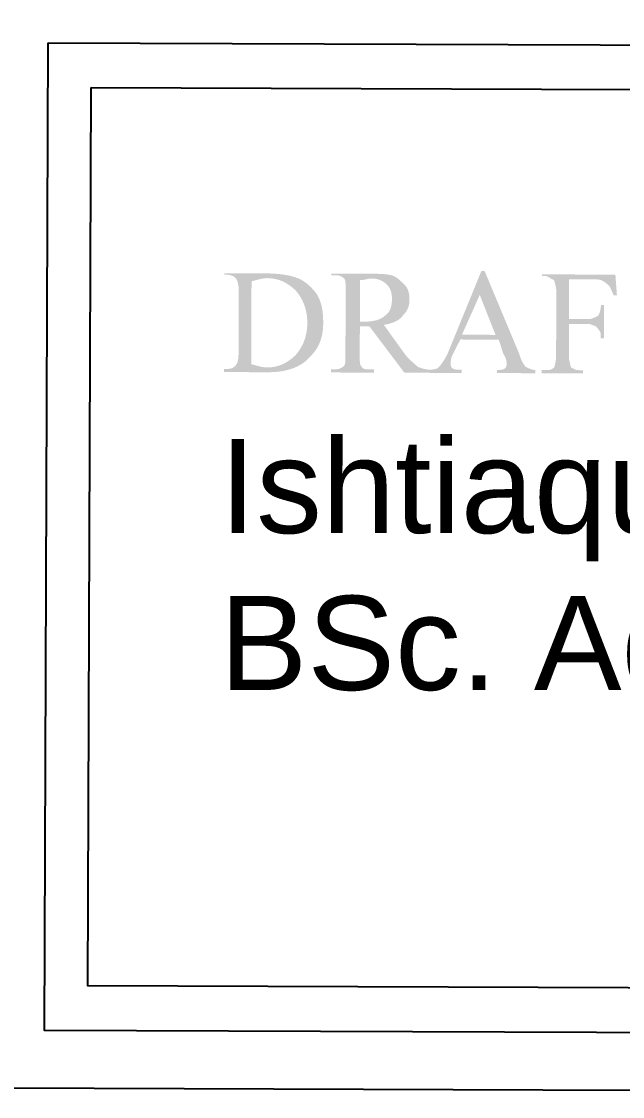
# Model space of a CAD drawing. Header units: millimetres. Extents: x -125 to 146, y -26 to 163.
# Drawn here: x 90.24 to 106.2, y -26.5 to 2.07 of the extents above; entities that cross this region are included whole.
import ezdxf
from ezdxf.xclip import XClip

# ---------------------------------------------------------------- set-up
doc = ezdxf.new("R2010")
doc.units = ezdxf.units.MM
doc.header["$MEASUREMENT"] = 0
doc.header["$XCLIPFRAME"] = 0
doc.layers.get('0').update_dxf_attribs({"color": 255, "linetype": 'CONTINUOUS'})
doc.layers.add('Layer1', color=7, linetype='CONTINUOUS')
doc.styles.add('20CCC60', font='arial.ttf')

# ---------------------------------------------------------------- blocks, each defined once
blk = doc.blocks.new('MF3276_2')
at = {"color": 7, "linetype": 'Continuous', "lineweight": 25, "true_color": 0x000007}
blk.add_lwpolyline([(11.099, 269.319), (11.099, -7.784), (199.197, -7.784), (199.197, 269.319)], close=True, dxfattribs=at)
blk = doc.blocks.new('MF13453_14')
at = {"color": 7, "linetype": 'Continuous', "lineweight": 25, "true_color": 0x000007}
blk.add_lwpolyline([(38.873, 53.755), (38.873, -5.961), (12.626, -5.961), (12.626, 53.755)], close=True, dxfattribs=at)
blk = doc.blocks.new('MF13470_15')
at = {"color": 7, "linetype": 'Continuous', "lineweight": 25, "true_color": 0x000007}
blk.add_lwpolyline([(37.685, 52.612), (37.685, -4.776), (13.814, -4.776), (13.814, 52.612)], close=True, dxfattribs=at)

msp = doc.modelspace()

# ---------------------------------------------------------------- hatches: boundary and pattern name
at = {"true_color": 0x000007}
h = msp.add_hatch(color=7, dxfattribs=at)
h.paths.add_polyline_path([(102.908, -6.387), (101.89, -6.383), (101.677, -6.806), (101.671, -6.816), (101.667, -6.827), (101.662, -6.837), (101.659, -6.848), (101.655, -6.858), (101.652, -6.868), (101.649, -6.879), (101.646, -6.889), (101.644, -6.899), (101.642, -6.908), (101.641, -6.918), (101.639, -6.927), (101.638, -6.936), (101.637, -6.945), (101.636, -6.954), (101.635, -6.962), (101.635, -6.97), (101.634, -6.978), (101.634, -6.986), (101.634, -6.993), (101.634, -6.999), (101.633, -7.006), (101.633, -7.012), (101.633, -7.017), (101.633, -7.022), (101.633, -7.028), (101.633, -7.033), (101.634, -7.038), (101.634, -7.044), (101.634, -7.049), (101.634, -7.054), (101.635, -7.059), (101.635, -7.065), (101.636, -7.07), (101.637, -7.075), (101.638, -7.081), (101.64, -7.086), (101.642, -7.091), (101.643, -7.097), (101.646, -7.102), (101.648, -7.107), (101.651, -7.112), (101.654, -7.118), (101.658, -7.123), (101.661, -7.128), (101.666, -7.134), (101.67, -7.139), (101.675, -7.144), (101.681, -7.149), (101.687, -7.154), (101.693, -7.158), (101.7, -7.162), (101.707, -7.166), (101.715, -7.169), (101.723, -7.172), (101.732, -7.174), (101.741, -7.177), (101.75, -7.178), (101.76, -7.18), (101.77, -7.182), (101.781, -7.183), (101.792, -7.184), (101.804, -7.185), (101.816, -7.186), (101.829, -7.186), (101.842, -7.187), (101.855, -7.187), (101.869, -7.187), (101.883, -7.187), (101.898, -7.187), (101.913, -7.187), (101.929, -7.188), (101.929, -7.272), (101.082, -7.269), (101.082, -7.184), (101.098, -7.184), (101.113, -7.184), (101.128, -7.183), (101.142, -7.182), (101.156, -7.18), (101.169, -7.178), (101.182, -7.176), (101.194, -7.174), (101.205, -7.171), (101.216, -7.169), (101.226, -7.166), (101.236, -7.164), (101.245, -7.161), (101.253, -7.159), (101.261, -7.156), (101.268, -7.154), (101.274, -7.151), (101.279, -7.149), (101.284, -7.148), (101.287, -7.146), (101.29, -7.145), (101.293, -7.144), (101.294, -7.143), (101.294, -7.143), (101.305, -7.132), (101.316, -7.121), (101.326, -7.109), (101.337, -7.097), (101.347, -7.085), (101.358, -7.072), (101.369, -7.058), (101.379, -7.044), (101.39, -7.03), (101.401, -7.015), (101.411, -7), (101.422, -6.985), (101.433, -6.969), (101.443, -6.952), (101.454, -6.935), (101.464, -6.918), (101.475, -6.9), (101.486, -6.882), (101.496, -6.863), (101.507, -6.844), (101.518, -6.824), (101.528, -6.804), (101.539, -6.784), (101.55, -6.763), (102.449, -4.562), (102.534, -4.562), (103.457, -6.77), (103.463, -6.791), (103.469, -6.811), (103.475, -6.831), (103.481, -6.851), (103.488, -6.87), (103.495, -6.888), (103.503, -6.906), (103.51, -6.924), (103.518, -6.94), (103.525, -6.957), (103.533, -6.972), (103.541, -6.987), (103.549, -7.001), (103.557, -7.015), (103.565, -7.028), (103.572, -7.04), (103.58, -7.051), (103.587, -7.062), (103.594, -7.072), (103.601, -7.081), (103.608, -7.089), (103.614, -7.097), (103.62, -7.103), (103.625, -7.109), (103.636, -7.114), (103.647, -7.12), (103.657, -7.125), (103.668, -7.13), (103.678, -7.135), (103.689, -7.14), (103.699, -7.145), (103.71, -7.15), (103.72, -7.155), (103.731, -7.159), (103.742, -7.164), (103.752, -7.168), (103.763, -7.172), (103.773, -7.175), (103.784, -7.179), (103.794, -7.182), (103.805, -7.185), (103.816, -7.187), (103.826, -7.189), (103.837, -7.191), (103.847, -7.193), (103.858, -7.194), (103.868, -7.195), (103.879, -7.195), (103.879, -7.279), (102.863, -7.276), (102.863, -7.191), (102.874, -7.191), (102.884, -7.191), (102.895, -7.191), (102.905, -7.191), (102.916, -7.191), (102.926, -7.191), (102.936, -7.19), (102.946, -7.19), (102.956, -7.189), (102.966, -7.188), (102.975, -7.187), (102.985, -7.186), (102.994, -7.185), (103.003, -7.183), (103.012, -7.181), (103.02, -7.179), (103.028, -7.177), (103.036, -7.174), (103.043, -7.171), (103.05, -7.167), (103.057, -7.163), (103.063, -7.159), (103.069, -7.155), (103.075, -7.149), (103.08, -7.144), (103.085, -7.139), (103.089, -7.134), (103.093, -7.128), (103.096, -7.123), (103.099, -7.118), (103.102, -7.113), (103.105, -7.107), (103.107, -7.102), (103.109, -7.097), (103.111, -7.091), (103.112, -7.086), (103.113, -7.081), (103.114, -7.076), (103.115, -7.07), (103.116, -7.065), (103.117, -7.06), (103.117, -7.054), (103.117, -7.049), (103.117, -7.044), (103.118, -7.038), (103.118, -7.033), (103.118, -7.028), (103.118, -7.023), (103.118, -7.017), (103.118, -7.011), (103.118, -7.005), (103.117, -6.998), (103.117, -6.991), (103.117, -6.983), (103.116, -6.975), (103.115, -6.966), (103.113, -6.957), (103.112, -6.948), (103.11, -6.938), (103.107, -6.927), (103.105, -6.917), (103.101, -6.905), (103.098, -6.894), (103.093, -6.881), (103.088, -6.869), (103.083, -6.856), (103.076, -6.842), (103.069, -6.828), (103.062, -6.814), (103.053, -6.799), (103.044, -6.784), (103.034, -6.768)])
h.paths.add_polyline_path([(102.824, -6.26), (102.405, -5.197), (101.933, -6.256)])
h = msp.add_hatch(color=7, dxfattribs=at)
h.paths.add_polyline_path([(95.616, -7.249), (95.616, -7.164), (95.701, -7.165), (95.716, -7.164), (95.731, -7.164), (95.745, -7.163), (95.758, -7.161), (95.77, -7.16), (95.782, -7.158), (95.793, -7.155), (95.803, -7.152), (95.813, -7.149), (95.822, -7.146), (95.83, -7.142), (95.839, -7.139), (95.846, -7.135), (95.854, -7.13), (95.861, -7.126), (95.867, -7.121), (95.874, -7.116), (95.88, -7.112), (95.886, -7.107), (95.891, -7.102), (95.897, -7.096), (95.902, -7.091), (95.908, -7.086), (95.913, -7.081), (95.918, -7.075), (95.923, -7.069), (95.929, -7.063), (95.934, -7.056), (95.939, -7.048), (95.944, -7.04), (95.949, -7.032), (95.954, -7.023), (95.958, -7.013), (95.963, -7.003), (95.967, -6.992), (95.971, -6.98), (95.975, -6.968), (95.979, -6.955), (95.982, -6.942), (95.986, -6.927), (95.988, -6.912), (95.991, -6.896), (95.993, -6.88), (95.995, -6.862), (95.996, -6.844), (95.998, -6.825), (95.998, -6.805), (95.999, -6.785), (96.005, -5.089), (96.005, -5.068), (96.004, -5.047), (96.003, -5.027), (96.002, -5.008), (96, -4.989), (95.998, -4.97), (95.996, -4.952), (95.993, -4.935), (95.99, -4.918), (95.987, -4.902), (95.983, -4.886), (95.979, -4.872), (95.975, -4.857), (95.971, -4.844), (95.967, -4.831), (95.962, -4.819), (95.957, -4.807), (95.952, -4.797), (95.947, -4.787), (95.942, -4.778), (95.937, -4.769), (95.932, -4.762), (95.927, -4.755), (95.921, -4.75), (95.916, -4.744), (95.91, -4.739), (95.904, -4.734), (95.897, -4.729), (95.89, -4.723), (95.883, -4.718), (95.875, -4.714), (95.867, -4.709), (95.858, -4.704), (95.85, -4.7), (95.841, -4.695), (95.832, -4.691), (95.822, -4.687), (95.813, -4.684), (95.803, -4.68), (95.793, -4.677), (95.783, -4.674), (95.773, -4.672), (95.763, -4.67), (95.752, -4.668), (95.742, -4.666), (95.731, -4.665), (95.721, -4.664), (95.71, -4.664), (95.625, -4.664), (95.626, -4.622), (96.684, -4.625), (96.731, -4.626), (96.777, -4.627), (96.823, -4.628), (96.867, -4.63), (96.911, -4.632), (96.954, -4.634), (96.996, -4.637), (97.037, -4.641), (97.077, -4.645), (97.116, -4.649), (97.155, -4.654), (97.192, -4.659), (97.229, -4.665), (97.265, -4.671), (97.3, -4.677), (97.334, -4.684), (97.367, -4.692), (97.399, -4.7), (97.431, -4.708), (97.461, -4.717), (97.491, -4.726), (97.52, -4.735), (97.548, -4.745), (97.575, -4.756), (97.601, -4.767), (97.627, -4.779), (97.652, -4.792), (97.677, -4.805), (97.702, -4.819), (97.726, -4.834), (97.749, -4.85), (97.772, -4.866), (97.795, -4.883), (97.817, -4.9), (97.839, -4.918), (97.86, -4.937), (97.881, -4.956), (97.901, -4.975), (97.921, -4.994), (97.941, -5.014), (97.96, -5.034), (97.979, -5.055), (97.997, -5.076), (98.015, -5.096), (98.032, -5.117), (98.049, -5.139), (98.066, -5.16), (98.082, -5.181), (98.097, -5.208), (98.111, -5.235), (98.125, -5.263), (98.138, -5.291), (98.15, -5.319), (98.161, -5.348), (98.171, -5.377), (98.181, -5.407), (98.19, -5.438), (98.198, -5.468), (98.206, -5.499), (98.213, -5.531), (98.219, -5.563), (98.224, -5.596), (98.229, -5.629), (98.233, -5.662), (98.237, -5.696), (98.24, -5.73), (98.243, -5.765), (98.245, -5.8), (98.246, -5.836), (98.247, -5.872), (98.248, -5.909), (98.248, -5.946), (98.247, -5.988), (98.246, -6.03), (98.243, -6.071), (98.24, -6.112), (98.235, -6.152), (98.23, -6.192), (98.223, -6.232), (98.215, -6.271), (98.207, -6.309), (98.196, -6.347), (98.185, -6.385), (98.172, -6.422), (98.158, -6.459), (98.143, -6.495), (98.126, -6.531), (98.108, -6.567), (98.088, -6.602), (98.067, -6.636), (98.044, -6.67), (98.02, -6.704), (97.994, -6.737), (97.966, -6.77), (97.937, -6.802), (97.906, -6.834), (97.874, -6.87), (97.84, -6.904), (97.804, -6.937), (97.768, -6.968), (97.73, -6.997), (97.691, -7.024), (97.65, -7.05), (97.608, -7.074), (97.565, -7.097), (97.52, -7.118), (97.475, -7.137), (97.427, -7.155), (97.379, -7.171), (97.329, -7.186), (97.278, -7.199), (97.225, -7.211), (97.172, -7.221), (97.117, -7.23), (97.06, -7.237), (97.003, -7.243), (96.944, -7.248), (96.883, -7.251), (96.822, -7.253), (96.759, -7.253)])
h.paths.add_polyline_path([(96.336, -7.04), (96.357, -7.045), (96.378, -7.051), (96.398, -7.056), (96.418, -7.061), (96.437, -7.066), (96.456, -7.071), (96.475, -7.076), (96.493, -7.081), (96.511, -7.086), (96.529, -7.09), (96.546, -7.095), (96.564, -7.099), (96.581, -7.103), (96.598, -7.107), (96.614, -7.11), (96.631, -7.113), (96.647, -7.116), (96.663, -7.118), (96.68, -7.121), (96.696, -7.123), (96.712, -7.124), (96.728, -7.125), (96.743, -7.126), (96.759, -7.126), (96.796, -7.126), (96.833, -7.124), (96.869, -7.121), (96.904, -7.116), (96.939, -7.111), (96.974, -7.104), (97.008, -7.096), (97.042, -7.086), (97.075, -7.076), (97.108, -7.064), (97.14, -7.052), (97.172, -7.038), (97.204, -7.023), (97.235, -7.007), (97.266, -6.989), (97.296, -6.971), (97.326, -6.952), (97.355, -6.932), (97.384, -6.911), (97.413, -6.888), (97.441, -6.865), (97.469, -6.841), (97.496, -6.816), (97.523, -6.79), (97.544, -6.764), (97.565, -6.737), (97.585, -6.709), (97.605, -6.681), (97.624, -6.652), (97.642, -6.623), (97.66, -6.593), (97.677, -6.562), (97.694, -6.53), (97.709, -6.498), (97.724, -6.465), (97.738, -6.431), (97.751, -6.396), (97.763, -6.361), (97.774, -6.324), (97.784, -6.286), (97.793, -6.248), (97.801, -6.208), (97.808, -6.167), (97.814, -6.125), (97.818, -6.082), (97.822, -6.037), (97.824, -5.992), (97.825, -5.945), (97.824, -5.897), (97.822, -5.851), (97.819, -5.807), (97.815, -5.763), (97.81, -5.721), (97.803, -5.68), (97.795, -5.64), (97.787, -5.601), (97.777, -5.563), (97.766, -5.526), (97.754, -5.49), (97.742, -5.455), (97.728, -5.421), (97.713, -5.388), (97.698, -5.356), (97.682, -5.324), (97.665, -5.293), (97.648, -5.263), (97.629, -5.233), (97.61, -5.204), (97.591, -5.176), (97.571, -5.148), (97.55, -5.121), (97.529, -5.094), (97.502, -5.068), (97.475, -5.043), (97.448, -5.019), (97.42, -4.995), (97.392, -4.973), (97.363, -4.951), (97.333, -4.931), (97.304, -4.912), (97.274, -4.893), (97.243, -4.876), (97.212, -4.86), (97.181, -4.844), (97.149, -4.83), (97.116, -4.817), (97.083, -4.805), (97.05, -4.795), (97.016, -4.785), (96.982, -4.777), (96.948, -4.77), (96.913, -4.764), (96.877, -4.759), (96.841, -4.756), (96.805, -4.754), (96.768, -4.753), (96.752, -4.753), (96.736, -4.754), (96.72, -4.755), (96.704, -4.756), (96.688, -4.758), (96.672, -4.76), (96.656, -4.762), (96.64, -4.765), (96.623, -4.768), (96.606, -4.771), (96.589, -4.775), (96.572, -4.779), (96.555, -4.783), (96.537, -4.787), (96.52, -4.791), (96.501, -4.796), (96.483, -4.8), (96.464, -4.805), (96.445, -4.81), (96.426, -4.815), (96.406, -4.82), (96.386, -4.825), (96.365, -4.831), (96.344, -4.836)])
h = msp.add_hatch(color=7, dxfattribs=at)
h.paths.add_polyline_path([(101.082, -7.269), (100.405, -7.267), (99.475, -6.035), (99.47, -6.035), (99.465, -6.035), (99.46, -6.035), (99.454, -6.035), (99.449, -6.035), (99.444, -6.035), (99.438, -6.035), (99.433, -6.035), (99.428, -6.035), (99.422, -6.035), (99.417, -6.035), (99.412, -6.035), (99.407, -6.035), (99.401, -6.035), (99.396, -6.035), (99.391, -6.035), (99.385, -6.035), (99.38, -6.035), (99.375, -6.035), (99.37, -6.035), (99.364, -6.035), (99.359, -6.035), (99.354, -6.035), (99.348, -6.035), (99.343, -6.035), (99.339, -6.035), (99.334, -6.035), (99.33, -6.035), (99.327, -6.035), (99.323, -6.035), (99.32, -6.035), (99.317, -6.035), (99.314, -6.035), (99.311, -6.035), (99.309, -6.035), (99.306, -6.035), (99.303, -6.035), (99.301, -6.035), (99.298, -6.035), (99.295, -6.035), (99.292, -6.035), (99.289, -6.035), (99.285, -6.035), (99.282, -6.035), (99.278, -6.035), (99.273, -6.035), (99.269, -6.035), (99.264, -6.035), (99.264, -6.035), (99.263, -6.035), (99.262, -6.035), (99.261, -6.035), (99.259, -6.035), (99.257, -6.035), (99.255, -6.035), (99.253, -6.035), (99.25, -6.035), (99.248, -6.035), (99.245, -6.035), (99.243, -6.035), (99.24, -6.035), (99.237, -6.035), (99.235, -6.035), (99.232, -6.035), (99.23, -6.035), (99.228, -6.035), (99.226, -6.035), (99.225, -6.035), (99.223, -6.035), (99.222, -6.035), (99.222, -6.035), (99.221, -6.035), (99.219, -6.797), (99.219, -6.817), (99.218, -6.837), (99.218, -6.856), (99.218, -6.874), (99.219, -6.892), (99.219, -6.908), (99.219, -6.924), (99.22, -6.939), (99.22, -6.954), (99.221, -6.967), (99.222, -6.98), (99.223, -6.992), (99.225, -7.004), (99.226, -7.015), (99.228, -7.025), (99.23, -7.035), (99.233, -7.044), (99.235, -7.053), (99.239, -7.061), (99.242, -7.068), (99.246, -7.075), (99.25, -7.081), (99.255, -7.087), (99.26, -7.093), (99.265, -7.103), (99.271, -7.113), (99.277, -7.121), (99.284, -7.129), (99.291, -7.136), (99.299, -7.142), (99.306, -7.148), (99.314, -7.153), (99.323, -7.157), (99.331, -7.161), (99.34, -7.165), (99.349, -7.167), (99.359, -7.17), (99.368, -7.172), (99.378, -7.174), (99.388, -7.175), (99.398, -7.176), (99.408, -7.177), (99.419, -7.178), (99.429, -7.178), (99.439, -7.178), (99.45, -7.178), (99.461, -7.178), (99.471, -7.178), (99.598, -7.179), (99.598, -7.264), (98.455, -7.259), (98.455, -7.175), (98.582, -7.175), (98.593, -7.175), (98.603, -7.174), (98.614, -7.173), (98.624, -7.172), (98.635, -7.17), (98.645, -7.168), (98.655, -7.166), (98.665, -7.163), (98.675, -7.16), (98.685, -7.157), (98.695, -7.153), (98.704, -7.149), (98.713, -7.145), (98.722, -7.141), (98.731, -7.136), (98.739, -7.132), (98.747, -7.127), (98.755, -7.122), (98.762, -7.117), (98.77, -7.112), (98.776, -7.107), (98.783, -7.102), (98.789, -7.097), (98.794, -7.091), (98.799, -7.086), (98.804, -7.08), (98.808, -7.073), (98.812, -7.066), (98.816, -7.059), (98.819, -7.051), (98.822, -7.042), (98.824, -7.033), (98.826, -7.024), (98.828, -7.013), (98.83, -7.002), (98.832, -6.991), (98.833, -6.979), (98.834, -6.966), (98.835, -6.952), (98.835, -6.938), (98.836, -6.923), (98.837, -6.907), (98.837, -6.89), (98.837, -6.873), (98.837, -6.855), (98.837, -6.836), (98.837, -6.816), (98.838, -6.795), (98.844, -5.099), (98.844, -5.078), (98.844, -5.058), (98.844, -5.038), (98.844, -5.018), (98.844, -4.999), (98.844, -4.981), (98.843, -4.963), (98.843, -4.945), (98.842, -4.929), (98.841, -4.913), (98.841, -4.897), (98.839, -4.882), (98.838, -4.868), (98.836, -4.854), (98.834, -4.842), (98.832, -4.829), (98.83, -4.818), (98.827, -4.807), (98.824, -4.798), (98.82, -4.788), (98.817, -4.78), (98.812, -4.773), (98.808, -4.766), (98.803, -4.76), (98.797, -4.755), (98.791, -4.75), (98.785, -4.744), (98.778, -4.739), (98.771, -4.734), (98.764, -4.729), (98.756, -4.724), (98.748, -4.719), (98.74, -4.715), (98.731, -4.71), (98.722, -4.706), (98.713, -4.702), (98.704, -4.698), (98.694, -4.694), (98.684, -4.691), (98.674, -4.688), (98.664, -4.685), (98.654, -4.682), (98.644, -4.68), (98.634, -4.678), (98.623, -4.677), (98.613, -4.676), (98.602, -4.675), (98.591, -4.675), (98.464, -4.674), (98.465, -4.632), (99.438, -4.636), (99.475, -4.636), (99.51, -4.636), (99.544, -4.636), (99.577, -4.636), (99.608, -4.637), (99.639, -4.637), (99.669, -4.638), (99.698, -4.638), (99.726, -4.639), (99.753, -4.64), (99.779, -4.641), (99.805, -4.642), (99.83, -4.644), (99.854, -4.646), (99.878, -4.648), (99.901, -4.65), (99.924, -4.653), (99.946, -4.655), (99.969, -4.659), (99.99, -4.662), (100.012, -4.666), (100.033, -4.67), (100.055, -4.675), (100.076, -4.68), (100.091, -4.686), (100.107, -4.692), (100.121, -4.698), (100.136, -4.705), (100.15, -4.713), (100.164, -4.72), (100.178, -4.729), (100.192, -4.737), (100.205, -4.746), (100.218, -4.756), (100.232, -4.766), (100.245, -4.776), (100.258, -4.787), (100.271, -4.798), (100.284, -4.81), (100.298, -4.822), (100.311, -4.835), (100.325, -4.848), (100.339, -4.861), (100.353, -4.875), (100.368, -4.89), (100.383, -4.905), (100.398, -4.92), (100.413, -4.936), (100.424, -4.946), (100.434, -4.958), (100.443, -4.969), (100.452, -4.982), (100.461, -4.994), (100.469, -5.007), (100.476, -5.021), (100.484, -5.035), (100.49, -5.049), (100.497, -5.064), (100.503, -5.079), (100.508, -5.095), (100.513, -5.111), (100.518, -5.127), (100.522, -5.144), (100.525, -5.162), (100.529, -5.18), (100.532, -5.198), (100.534, -5.217), (100.536, -5.236), (100.537, -5.256), (100.538, -5.276), (100.539, -5.296), (100.539, -5.317), (100.539, -5.338), (100.538, -5.359), (100.537, -5.379), (100.535, -5.398), (100.533, -5.418), (100.53, -5.437), (100.527, -5.455), (100.523, -5.474), (100.518, -5.492), (100.513, -5.51), (100.508, -5.527), (100.501, -5.544), (100.494, -5.562), (100.486, -5.578), (100.478, -5.595), (100.469, -5.612), (100.459, -5.628), (100.449, -5.644), (100.437, -5.66), (100.425, -5.676), (100.412, -5.692), (100.398, -5.708), (100.384, -5.724), (100.368, -5.74), (100.357, -5.756), (100.345, -5.771), (100.332, -5.786), (100.319, -5.801), (100.304, -5.815), (100.288, -5.828), (100.272, -5.841), (100.255, -5.854), (100.237, -5.866), (100.218, -5.878), (100.198, -5.889), (100.177, -5.9), (100.155, -5.911), (100.133, -5.92), (100.109, -5.93), (100.085, -5.939), (100.06, -5.947), (100.034, -5.955), (100.007, -5.963), (99.979, -5.97), (99.951, -5.977), (99.921, -5.983), (99.891, -5.989), (99.859, -5.995), (100.407, -6.759), (100.422, -6.779), (100.438, -6.799), (100.454, -6.818), (100.47, -6.837), (100.485, -6.854), (100.501, -6.871), (100.516, -6.888), (100.532, -6.903), (100.547, -6.918), (100.562, -6.933), (100.577, -6.947), (100.591, -6.96), (100.606, -6.973), (100.62, -6.986), (100.634, -6.998), (100.647, -7.01), (100.661, -7.022), (100.674, -7.033), (100.686, -7.045), (100.699, -7.056), (100.711, -7.066), (100.722, -7.077), (100.733, -7.088), (100.744, -7.099), (100.755, -7.104), (100.766, -7.109), (100.778, -7.114), (100.79, -7.12), (100.802, -7.125), (100.815, -7.13), (100.828, -7.135), (100.841, -7.14), (100.855, -7.144), (100.869, -7.149), (100.883, -7.153), (100.897, -7.157), (100.912, -7.161), (100.927, -7.165), (100.942, -7.168), (100.957, -7.171), (100.972, -7.174), (100.988, -7.177), (101.003, -7.179), (101.019, -7.181), (101.035, -7.182), (101.051, -7.183), (101.067, -7.184), (101.082, -7.184)])
h.paths.add_polyline_path([(99.222, -5.908), (99.227, -5.908), (99.232, -5.908), (99.236, -5.908), (99.24, -5.908), (99.243, -5.908), (99.246, -5.908), (99.249, -5.908), (99.252, -5.908), (99.254, -5.908), (99.256, -5.908), (99.257, -5.908), (99.259, -5.908), (99.26, -5.908), (99.261, -5.908), (99.262, -5.908), (99.263, -5.908), (99.263, -5.908), (99.264, -5.908), (99.264, -5.908), (99.264, -5.908), (99.264, -5.908), (99.264, -5.908), (99.264, -5.908), (99.264, -5.908), (99.269, -5.908), (99.274, -5.908), (99.278, -5.908), (99.282, -5.908), (99.286, -5.908), (99.289, -5.908), (99.293, -5.908), (99.296, -5.908), (99.298, -5.908), (99.301, -5.908), (99.304, -5.908), (99.307, -5.908), (99.309, -5.908), (99.312, -5.908), (99.315, -5.908), (99.318, -5.908), (99.321, -5.908), (99.324, -5.908), (99.327, -5.908), (99.331, -5.908), (99.335, -5.908), (99.339, -5.908), (99.344, -5.908), (99.349, -5.908), (99.375, -5.908), (99.402, -5.907), (99.428, -5.906), (99.454, -5.905), (99.48, -5.903), (99.506, -5.9), (99.532, -5.897), (99.558, -5.893), (99.583, -5.889), (99.608, -5.884), (99.632, -5.878), (99.656, -5.872), (99.68, -5.865), (99.703, -5.857), (99.726, -5.849), (99.748, -5.84), (99.77, -5.83), (99.791, -5.819), (99.811, -5.808), (99.831, -5.796), (99.85, -5.782), (99.868, -5.769), (99.886, -5.754), (99.902, -5.738), (99.918, -5.727), (99.933, -5.715), (99.946, -5.703), (99.959, -5.689), (99.971, -5.675), (99.983, -5.66), (99.993, -5.645), (100.003, -5.629), (100.012, -5.612), (100.021, -5.595), (100.028, -5.577), (100.035, -5.559), (100.042, -5.54), (100.047, -5.521), (100.053, -5.501), (100.057, -5.482), (100.061, -5.461), (100.064, -5.441), (100.067, -5.42), (100.069, -5.4), (100.071, -5.379), (100.072, -5.358), (100.073, -5.337), (100.073, -5.315), (100.073, -5.294), (100.073, -5.274), (100.072, -5.254), (100.07, -5.234), (100.068, -5.215), (100.066, -5.196), (100.063, -5.178), (100.06, -5.16), (100.056, -5.143), (100.052, -5.126), (100.047, -5.109), (100.042, -5.093), (100.037, -5.077), (100.031, -5.062), (100.025, -5.047), (100.018, -5.033), (100.011, -5.019), (100.003, -5.006), (99.995, -4.992), (99.986, -4.98), (99.977, -4.968), (99.968, -4.956), (99.958, -4.945), (99.948, -4.934), (99.932, -4.918), (99.916, -4.904), (99.9, -4.89), (99.884, -4.877), (99.868, -4.865), (99.852, -4.854), (99.835, -4.843), (99.819, -4.833), (99.802, -4.824), (99.785, -4.816), (99.768, -4.808), (99.751, -4.801), (99.734, -4.795), (99.716, -4.789), (99.698, -4.784), (99.68, -4.779), (99.661, -4.775), (99.643, -4.772), (99.623, -4.769), (99.604, -4.767), (99.584, -4.765), (99.564, -4.764), (99.543, -4.763), (99.522, -4.763), (99.512, -4.763), (99.501, -4.764), (99.491, -4.765), (99.48, -4.766), (99.469, -4.768), (99.458, -4.769), (99.447, -4.771), (99.436, -4.774), (99.425, -4.776), (99.413, -4.779), (99.402, -4.781), (99.39, -4.784), (99.378, -4.786), (99.366, -4.789), (99.353, -4.791), (99.34, -4.794), (99.327, -4.796), (99.314, -4.798), (99.3, -4.8), (99.286, -4.801), (99.272, -4.803), (99.257, -4.804), (99.242, -4.804), (99.226, -4.804)])
msp.add_hatch(color=7, dxfattribs=at).paths.add_polyline_path([(104.78, -4.782), (104.776, -5.841), (105.284, -5.843), (105.294, -5.842), (105.305, -5.842), (105.316, -5.841), (105.326, -5.839), (105.337, -5.838), (105.347, -5.836), (105.358, -5.833), (105.368, -5.83), (105.379, -5.827), (105.39, -5.824), (105.4, -5.82), (105.411, -5.817), (105.421, -5.813), (105.432, -5.808), (105.443, -5.804), (105.453, -5.799), (105.464, -5.795), (105.474, -5.79), (105.485, -5.785), (105.496, -5.78), (105.506, -5.775), (105.517, -5.769), (105.527, -5.764), (105.538, -5.759), (105.543, -5.753), (105.549, -5.747), (105.554, -5.739), (105.559, -5.731), (105.564, -5.722), (105.569, -5.713), (105.574, -5.702), (105.579, -5.692), (105.584, -5.68), (105.588, -5.668), (105.593, -5.656), (105.597, -5.643), (105.601, -5.629), (105.604, -5.615), (105.608, -5.601), (105.611, -5.587), (105.614, -5.572), (105.616, -5.557), (105.618, -5.541), (105.62, -5.526), (105.622, -5.51), (105.623, -5.495), (105.624, -5.479), (105.624, -5.463), (105.708, -5.463), (105.705, -6.355), (105.621, -6.355), (105.621, -6.344), (105.621, -6.333), (105.621, -6.323), (105.62, -6.312), (105.62, -6.302), (105.62, -6.292), (105.62, -6.281), (105.619, -6.271), (105.619, -6.262), (105.618, -6.252), (105.617, -6.242), (105.616, -6.233), (105.614, -6.224), (105.613, -6.215), (105.611, -6.206), (105.609, -6.198), (105.606, -6.19), (105.603, -6.182), (105.6, -6.174), (105.597, -6.167), (105.593, -6.161), (105.589, -6.154), (105.584, -6.148), (105.579, -6.143), (105.574, -6.137), (105.569, -6.132), (105.565, -6.127), (105.561, -6.121), (105.557, -6.116), (105.553, -6.111), (105.55, -6.106), (105.546, -6.1), (105.543, -6.095), (105.539, -6.09), (105.535, -6.084), (105.532, -6.079), (105.528, -6.074), (105.523, -6.068), (105.518, -6.063), (105.513, -6.058), (105.508, -6.052), (105.502, -6.047), (105.495, -6.042), (105.488, -6.037), (105.48, -6.031), (105.472, -6.026), (105.463, -6.021), (105.452, -6.015), (105.447, -6.015), (105.442, -6.014), (105.436, -6.013), (105.431, -6.012), (105.426, -6.01), (105.42, -6.009), (105.414, -6.006), (105.409, -6.004), (105.403, -6.002), (105.397, -5.999), (105.39, -5.996), (105.384, -5.994), (105.377, -5.991), (105.37, -5.989), (105.363, -5.986), (105.355, -5.984), (105.348, -5.981), (105.339, -5.979), (105.331, -5.977), (105.322, -5.976), (105.313, -5.974), (105.304, -5.973), (105.294, -5.973), (105.283, -5.972), (104.775, -5.97), (104.772, -6.817), (104.772, -6.833), (104.773, -6.848), (104.774, -6.863), (104.775, -6.877), (104.777, -6.891), (104.778, -6.904), (104.78, -6.917), (104.783, -6.93), (104.785, -6.942), (104.788, -6.954), (104.79, -6.965), (104.793, -6.976), (104.795, -6.986), (104.798, -6.996), (104.8, -7.006), (104.803, -7.015), (104.805, -7.023), (104.807, -7.032), (104.809, -7.039), (104.81, -7.047), (104.812, -7.053), (104.813, -7.06), (104.813, -7.066), (104.814, -7.071), (104.814, -7.077), (104.814, -7.082), (104.815, -7.087), (104.817, -7.092), (104.819, -7.097), (104.821, -7.102), (104.823, -7.107), (104.826, -7.112), (104.829, -7.117), (104.832, -7.121), (104.836, -7.125), (104.84, -7.13), (104.844, -7.133), (104.848, -7.137), (104.853, -7.14), (104.857, -7.144), (104.862, -7.146), (104.867, -7.149), (104.872, -7.151), (104.877, -7.153), (104.882, -7.154), (104.887, -7.155), (104.893, -7.156), (104.898, -7.156), (104.903, -7.161), (104.909, -7.166), (104.916, -7.17), (104.922, -7.174), (104.929, -7.178), (104.936, -7.181), (104.944, -7.184), (104.951, -7.186), (104.959, -7.188), (104.967, -7.19), (104.974, -7.192), (104.982, -7.194), (104.99, -7.195), (104.998, -7.196), (105.006, -7.197), (105.014, -7.197), (105.021, -7.198), (105.029, -7.198), (105.036, -7.199), (105.043, -7.199), (105.049, -7.199), (105.056, -7.199), (105.062, -7.199), (105.067, -7.199), (105.152, -7.199), (105.151, -7.284), (104.048, -7.28), (104.048, -7.195), (104.133, -7.196), (104.149, -7.196), (104.164, -7.196), (104.178, -7.196), (104.191, -7.196), (104.204, -7.195), (104.216, -7.195), (104.227, -7.194), (104.238, -7.193), (104.249, -7.192), (104.259, -7.19), (104.269, -7.188), (104.278, -7.186), (104.288, -7.183), (104.297, -7.179), (104.306, -7.176), (104.314, -7.171), (104.323, -7.166), (104.332, -7.161), (104.341, -7.154), (104.351, -7.148), (104.36, -7.14), (104.37, -7.131), (104.38, -7.122), (104.39, -7.112), (104.39, -7.106), (104.391, -7.1), (104.392, -7.094), (104.393, -7.087), (104.395, -7.08), (104.397, -7.072), (104.399, -7.063), (104.401, -7.054), (104.404, -7.044), (104.406, -7.034), (104.409, -7.023), (104.412, -7.012), (104.414, -6.999), (104.417, -6.986), (104.42, -6.973), (104.422, -6.958), (104.424, -6.943), (104.426, -6.928), (104.428, -6.911), (104.43, -6.894), (104.431, -6.875), (104.432, -6.856), (104.433, -6.837), (104.433, -6.816), (104.44, -5.12), (104.44, -5.104), (104.439, -5.089), (104.438, -5.074), (104.437, -5.06), (104.435, -5.046), (104.433, -5.033), (104.431, -5.019), (104.429, -5.007), (104.427, -4.995), (104.424, -4.983), (104.422, -4.972), (104.419, -4.961), (104.417, -4.951), (104.414, -4.941), (104.412, -4.931), (104.409, -4.922), (104.407, -4.914), (104.405, -4.905), (104.403, -4.898), (104.401, -4.89), (104.4, -4.884), (104.399, -4.877), (104.399, -4.871), (104.398, -4.866), (104.398, -4.86), (104.398, -4.855), (104.397, -4.85), (104.395, -4.845), (104.393, -4.84), (104.391, -4.835), (104.389, -4.83), (104.386, -4.825), (104.383, -4.82), (104.38, -4.816), (104.376, -4.811), (104.372, -4.807), (104.368, -4.804), (104.364, -4.8), (104.359, -4.797), (104.355, -4.793), (104.35, -4.791), (104.345, -4.788), (104.34, -4.786), (104.335, -4.784), (104.33, -4.783), (104.325, -4.782), (104.319, -4.781), (104.314, -4.781), (104.309, -4.775), (104.303, -4.77), (104.296, -4.765), (104.29, -4.76), (104.283, -4.755), (104.275, -4.749), (104.268, -4.745), (104.26, -4.74), (104.252, -4.735), (104.244, -4.731), (104.236, -4.726), (104.228, -4.722), (104.22, -4.718), (104.212, -4.715), (104.204, -4.711), (104.196, -4.708), (104.189, -4.705), (104.181, -4.703), (104.174, -4.701), (104.167, -4.699), (104.16, -4.697), (104.154, -4.696), (104.148, -4.696), (104.142, -4.695), (104.058, -4.695), (104.058, -4.653), (106.008, -4.66), (106.048, -5.21), (105.963, -5.21), (105.958, -5.199), (105.953, -5.188), (105.948, -5.177), (105.942, -5.165), (105.937, -5.153), (105.932, -5.141), (105.927, -5.128), (105.921, -5.116), (105.916, -5.104), (105.911, -5.091), (105.906, -5.079), (105.9, -5.067), (105.895, -5.055), (105.89, -5.044), (105.885, -5.033), (105.879, -5.022), (105.874, -5.011), (105.869, -5.001), (105.864, -4.992), (105.858, -4.983), (105.853, -4.975), (105.848, -4.968), (105.843, -4.961), (105.837, -4.956), (105.832, -4.95), (105.827, -4.945), (105.821, -4.94), (105.816, -4.934), (105.811, -4.929), (105.805, -4.924), (105.799, -4.918), (105.794, -4.913), (105.788, -4.908), (105.782, -4.903), (105.775, -4.897), (105.769, -4.892), (105.762, -4.887), (105.755, -4.881), (105.748, -4.876), (105.74, -4.871), (105.733, -4.865), (105.725, -4.86), (105.716, -4.855), (105.707, -4.849), (105.698, -4.844), (105.689, -4.839), (105.679, -4.833), (105.669, -4.828), (105.663, -4.823), (105.656, -4.818), (105.649, -4.814), (105.641, -4.81), (105.632, -4.807), (105.622, -4.803), (105.612, -4.801), (105.601, -4.798), (105.59, -4.796), (105.578, -4.794), (105.565, -4.792), (105.552, -4.791), (105.539, -4.789), (105.525, -4.788), (105.511, -4.787), (105.496, -4.787), (105.481, -4.786), (105.466, -4.786), (105.451, -4.785), (105.435, -4.785), (105.42, -4.785), (105.404, -4.785), (105.388, -4.785), (105.372, -4.785)])

# ---------------------------------------------------------------- block references
at = {"color": 7, "true_color": 0xffffff}
ref = msp.add_blockref('MF3276_2', (144.555, -37.569), dxfattribs=dict(at, rotation=89.78812348408282))
XClip(ref).set_block_clipping_path([(10.921999677, 269.4940003633), (199.4323359172, 269.4940003633), (199.4314651163, -0.2354814323), (10.921999677, 0)])
ref = msp.add_blockref('MF13453_14', (144.555, -37.569), dxfattribs=dict(at, rotation=89.78812348408282))
XClip(ref).set_block_clipping_path([(12.4460002422, 0), (39.1159990311, 53.9326737722)])
ref = msp.add_blockref('MF13470_15', (144.555, -37.569), dxfattribs=dict(at, rotation=89.78812348408282))
XClip(ref).set_block_clipping_path([(13.6313334544, 0), (37.9306668282, 52.7896718343)])

# ---------------------------------------------------------------- texts
at = {"layer": 'Layer1', "insert": (95.498, -9.028), "char_height": 2.5, "attachment_point": 1, "style": '20CCC60'}
msp.add_mtext_dynamic_manual_height_columns('Ishtiaque Adik^JBSc. Agri. Engg.', width=36.2374, gutter_width=12.5, heights=[7.865], dxfattribs=at)

doc.saveas('drawing.dxf')
